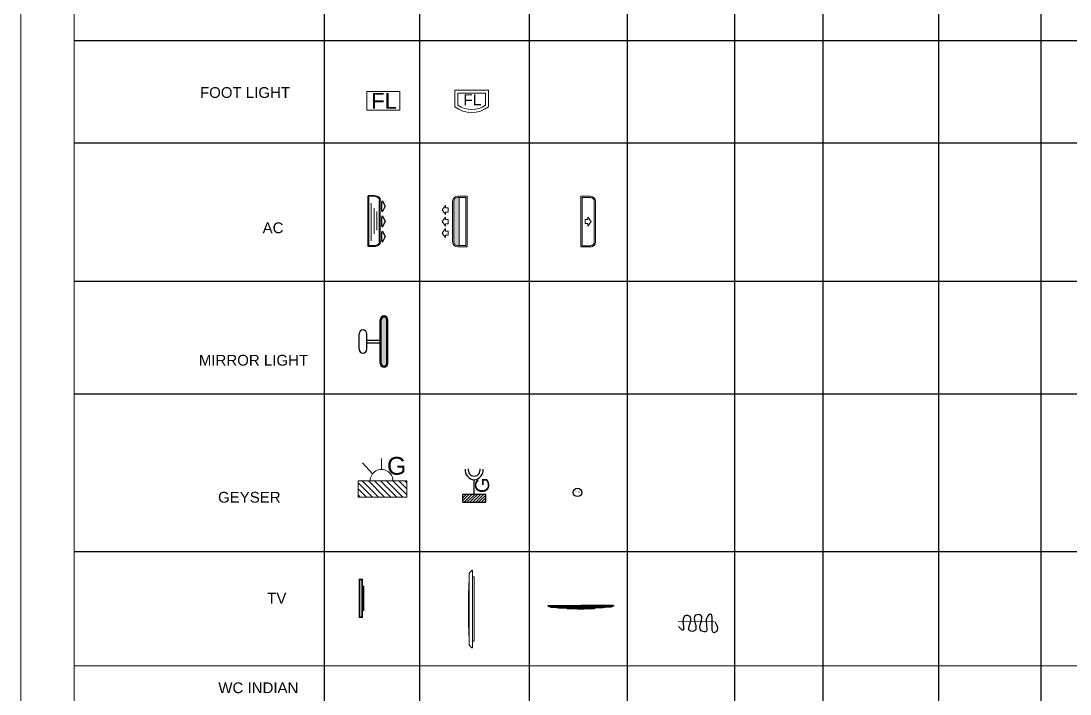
# Model space of a CAD drawing. Header units: millimetres. Extents: x 7765 to 58251, y -31150 to 10119.
# Drawn here: x 7765 to 22402, y -21087 to -11699 of the extents above; entities that cross this region are included whole.
import ezdxf

# ---------------------------------------------------------------- set-up
doc = ezdxf.new("R2010")
doc.units = ezdxf.units.MM
doc.linetypes.add('1', pattern=[0])
for name, color, linetype in [('6-16 Amp SB', 7, 'Continuous'), ('HI-WALL UNIT', 52, 'Continuous'), ('PP-AC RETURN PIPE', 11, 'Continuous')]:
    doc.layers.add(name, color=color, linetype=linetype)
for name, color, linetype, lineweight in [('E_LV_Pen_No__164', 164, 'Continuous', 18), ('E_LV_Pen_No__7', 7, 'Continuous', 18), ('E_NRML_CNTRL_Pen_No__94', 94, 'Continuous', 18), ('ELECTRICAL', 6, 'Continuous', 13), ('FURNITURE', 32, 'Continuous', 13), ('Mirror light', 131, 'Continuous', 30), ('PLASMA', 7, 'Continuous', 5), ('PP G', 22, 'Continuous', 30), ('PP-OUTER', 7, 'Continuous', 5), ('SPLIT AC', 1, '1', 18), ('Sunk', 142, 'Continuous', 20), ('text', 7, 'Continuous', 5)]:
    doc.layers.add(name, color=color, linetype=linetype, lineweight=lineweight)
doc.styles.add('ARIAL', font='arial.ttf')
doc.styles.get("Standard").update_dxf_attribs({"font": 'Arial.ttf'})

# ---------------------------------------------------------------- blocks, each defined once
blk = doc.blocks.new('A$C54643BE3')
at = {"layer": 'ELECTRICAL', "ltscale": 0.09}
for p, q in [((5.64, -18.09), (5.64, -49.19)), ((8.23, -23.83), (8.23, -45.15)), ((10.43, -27.02), (10.43, -42.33))]:
    blk.add_line(p, q, dxfattribs=at)
at = {"layer": 'HI-WALL UNIT', "color": 113, "lineweight": 30}
for p, q in [((3.13, -13.5), (3.13, -55.5)), ((9.13, -13.5), (3.13, -13.5)), ((3.63, -14), (3.63, -55)), ((9.13, -14), (3.63, -14)), ((14.98, -16.87), (17.39, -21.41)), ((14.98, -16.87), (14.98, -17.73)), ((12.63, -17.5), (12.63, -51.5)), ((13.13, -17.5), (13.13, -51.5)), ((14.98, -17.73), (14.28, -17.73)), ((14.28, -25.19), (14.28, -17.73)), ((14.98, -25.19), (14.28, -25.19)), ((14.98, -26.06), (17.39, -21.41)), ((14.98, -25.19), (14.98, -26.06)), ((14.98, -30.36), (14.28, -30.36)), ((14.28, -37.82), (14.28, -30.36)), ((14.98, -29.5), (17.39, -34.04)), ((14.98, -29.5), (14.98, -30.36)), ((14.98, -38.69), (17.39, -34.04)), ((14.98, -37.82), (14.28, -37.82)), ((14.98, -42.89), (14.28, -42.89)), ((14.28, -50.35), (14.28, -42.89)), ((14.98, -37.82), (14.98, -38.69)), ((14.98, -42.02), (17.39, -46.57)), ((14.98, -42.02), (14.98, -42.89)), ((14.98, -50.35), (14.28, -50.35)), ((14.98, -51.22), (17.39, -46.57)), ((14.98, -50.35), (14.98, -51.22)), ((9.13, -55.5), (3.13, -55.5)), ((9.13, -55), (3.63, -55))]:
    blk.add_line(p, q, dxfattribs=at)
for centre, radius, start, end in [((9.13, -17.5), 4, 0, 90), ((9.13, -17.5), 3.5, 0, 90), ((9.13, -51.5), 4, 270, 0), ((9.13, -51.5), 3.5, 270, 0)]:
    blk.add_arc(centre, radius, start, end, dxfattribs=at)
blk = doc.blocks.new('TVVV')
at = {"layer": 'FURNITURE'}
for p, q in [((12691.6, -23057.1), (12689.8, -23057.1)), ((12691.6, -23058), (12690.7, -23058)), ((12690.7, -23086.7), (12690.7, -23058)), ((12691.5, -23096.4), (12691.5, -23048.4)), ((12691.5, -23048.4), (12695.6, -23048.4)), ((12692.4, -23049.3), (12694.7, -23049.3)), ((12692.4, -23095.5), (12692.4, -23049.3)), ((12694.7, -23049.3), (12694.7, -23095.5)), ((12695.6, -23048.4), (12695.6, -23096.4)), ((12689.8, -23087.6), (12691.6, -23087.6)), ((12690.7, -23086.7), (12691.6, -23086.7)), ((12695.6, -23096.4), (12691.5, -23096.4)), ((12694.7, -23095.5), (12692.4, -23095.5))]:
    blk.add_line(p, q, dxfattribs=at)
at = {"layer": 'FURNITURE', "ltscale": 2}
blk.add_line((12689.8, -23087.6), (12689.8, -23057.1), dxfattribs=at)
blk = doc.blocks.new('A$C687F4EC0')
at = {"ltscale": 100}
for p, q in [((21.98, -17.6), (21.98, 24.01)), ((22.32, 24.14), (23.56, 22.82)), ((21, 20.6), (21, -14.19)), ((23.72, -16.01), (23.72, 22.42)), ((21.98, -14.19), (21, -14.19)), ((22.32, -17.73), (23.56, -16.41))]:
    blk.add_line(p, q, dxfattribs=at)
blk.add_line((21, 20.6), (21.98, 20.6))
for centre, radius, start, end in [((22.18, 24.01), 0.197, 43.0405, 180), ((23.13, 22.42), 0.591, 0, 43.0405), ((-307.25, 3.2), 331.45, 356.8927, 3.1073), ((23.13, -16.01), 0.591, 316.9595, 0), ((22.18, -17.6), 0.197, 180, 316.9595)]:
    blk.add_arc(centre, radius, start, end, dxfattribs=at)
blk = doc.blocks.new('WL 2')
at = {"layer": 'text', "color": 1, "ltscale": 10}
blk.add_lwpolyline([(-84.7, -75), (-84.7, 75), (0, 75), (0, -75)], close=True, dxfattribs=at)
at = {"layer": 'Sunk', "ltscale": 10, "insert": (-79.1, -55.5), "char_height": 71.76, "width": 143.694, "attachment_point": 1, "rotation": 90}
blk.add_mtext('FL', dxfattribs=at)
blk = doc.blocks.new('HTTYTYTY')
at = {"layer": '6-16 Amp SB', "lineweight": 0}
h = blk.add_hatch(dxfattribs=at)
h.set_pattern_fill('ANSI31', color=30, scale=0.662447, angle=28.7074, style=0)
h.set_pattern_definition([(224.998958, (1312625.457, 164098.24), (-35.858107, 35.859411), [])])
h.paths.add_polyline_path([(1157550, 103009), (1157550, 103584), (1157741, 103584), (1157741, 103009)])
at = {"layer": '6-16 Amp SB', "color": 30, "lineweight": 0}
for p, q in [((1157550, 103009), (1157550, 103584)), ((1157550, 103584), (1157741, 103584)), ((1157741, 103584), (1157741, 103009)), ((1157824, 103412), (1157952, 103532)), ((1157875, 103307), (1158003, 103307)), ((1157741, 103009), (1157550, 103009))]:
    blk.add_line(p, q, dxfattribs=at)
blk.add_ellipse((1157741, 103307), major_axis=(38, 129), ratio=1, start_param=3.425934, end_param=6.567527, dxfattribs=at)
at = {"layer": '6-16 Amp SB', "color": 30, "lineweight": 0, "style": 'ARIAL'}
blk.add_text('G', height=209, rotation=269.9995, dxfattribs=at).set_placement((1157814, 103243, 0))
blk = doc.blocks.new('Split AC')
at = {"layer": 'SPLIT AC', "linetype": '1', "ltscale": 8}
h = blk.add_hatch(dxfattribs=at)
h.set_pattern_fill('DOTS', color=133, scale=113.44077, angle=90, style=0)
h.set_pattern_definition([(90, (1969.41369, 1127.41479), (0.1085149, 0.05425745), [0, -0.1085149])])
h.paths.add_polyline_path([(1960.87, 1143.95, -0.414214), (1963.47, 1141.35), (1963.47, 1113.57, -0.414214), (1960.87, 1110.96), (1959.75, 1110.96), (1959.75, 1143.95)])
at = {"layer": 'SPLIT AC', "color": 3, "linetype": '1', "ltscale": 8}
for p, q in [((1954.34, 1144.82), (1960.87, 1144.82)), ((1954.34, 1110.1), (1954.34, 1144.82)), ((1955.21, 1143.95), (1960.87, 1143.95)), ((1955.21, 1110.96), (1955.21, 1143.95)), ((1959.75, 1110.96), (1959.75, 1143.95)), ((1963.47, 1141.35), (1963.47, 1113.57)), ((1964.34, 1141.35), (1964.34, 1113.57)), ((1967.46, 1133.98), (1967.46, 1136.88)), ((1967.46, 1128.86), (1967.46, 1125.97)), ((1967.46, 1120.93), (1967.46, 1118.04)), ((1954.34, 1110.1), (1960.87, 1110.1)), ((1955.21, 1110.96), (1960.87, 1110.96))]:
    blk.add_line(p, q, dxfattribs=at)
for points in [[(1967.46, 1136.88), (1969.18, 1136.88), (1969.18, 1138.51), (1971.53, 1135.43)], [(1967.46, 1133.98), (1969.18, 1133.98), (1969.18, 1132.35), (1971.53, 1135.43)], [(1967.46, 1128.86), (1969.18, 1128.86), (1969.18, 1130.49), (1971.53, 1127.41)], [(1967.46, 1125.97), (1969.18, 1125.97), (1969.18, 1124.34), (1971.53, 1127.41)], [(1967.46, 1120.93), (1969.18, 1120.93), (1969.18, 1122.57), (1971.53, 1119.49)], [(1967.46, 1118.04), (1969.18, 1118.04), (1969.18, 1116.41), (1971.53, 1119.49)]]:
    blk.add_lwpolyline(points, dxfattribs=at)
for centre, radius, start, end in [((1960.87, 1141.35), 3.47, 0, 90), ((1960.87, 1141.35), 2.6, 0, 90), ((1960.87, 1113.57), 2.6, 270, 0), ((1960.87, 1113.57), 3.47, 270, 0)]:
    blk.add_arc(centre, radius, start, end, dxfattribs=at)
blk = doc.blocks.new('16 a geyser')
at = {"layer": 'PP G'}
for p, q in [((289475.48, 2038.31), (289475.48, 2026.72)), ((289479.35, 2038.31), (289475.48, 2038.31)), ((289479.35, 2026.72), (289479.35, 2038.31)), ((289479.35, 2032.52), (289486.7, 2032.52)), ((289475.48, 2026.72), (289479.35, 2026.72))]:
    blk.add_line(p, q, dxfattribs=at)
at = {"layer": 'PP G', "lineweight": 25}
for p, q in [((289479.35, 2033.67), (289475.48, 2037.53)), ((289479.35, 2032.22), (289475.48, 2036.09)), ((289479.35, 2035.11), (289476.15, 2038.31)), ((289479.35, 2036.56), (289477.59, 2038.31)), ((289479.35, 2038.01), (289479.04, 2038.31)), ((289479.35, 2030.78), (289475.48, 2034.64)), ((289479.35, 2029.33), (289475.48, 2033.2)), ((289479.35, 2027.88), (289475.48, 2031.75)), ((289479.07, 2026.72), (289475.48, 2030.3)), ((289477.62, 2026.72), (289475.48, 2028.86)), ((289476.17, 2026.72), (289475.48, 2027.41))]:
    blk.add_line(p, q, dxfattribs=at)
at = {"layer": 'PP G'}
for centre, radius, start, end in [((289491.4, 2032.26), 4.71, 82.6982, 176.81), ((289491.4, 2032.26), 4.71, 82.6982, 176.81), ((289491.4, 2032.78), 4.71, 183.19, 277.3018), ((289491.4, 2032.78), 4.71, 183.19, 277.3018), ((289491.68, 2032.21), 3.29, 83.1038, 174.6337), ((289491.68, 2032.82), 3.29, 185.3663, 276.8962)]:
    blk.add_arc(centre, radius, start, end, dxfattribs=at)
at = {"layer": 'PP G', "lineweight": 25, "insert": (289480.12, 2032.08), "char_height": 7, "attachment_point": 1}
blk.add_mtext_dynamic_manual_height_columns('G', width=7.7384, gutter_width=1, heights=[0], dxfattribs=at)
blk = doc.blocks.new('FFCC')
at = {"layer": 'Mirror light', "linetype": 'ByBlock', "true_color": 0xbad61c}
blk.add_hatch(color=52, dxfattribs=at).paths.add_polyline_path([(289492.14, 2311.54), (289492.14, 2333.47, -1), (289494.94, 2333.47), (289494.94, 2311.54, -1)])
at = {"layer": 'Mirror light', "color": 212, "true_color": 0xb30dbf}
for p, q in [((289491.59, 2311.54), (289491.59, 2333.47)), ((289492.14, 2311.54), (289492.14, 2333.47)), ((289494.94, 2311.54), (289494.94, 2333.47)), ((289495.49, 2311.54), (289495.49, 2333.47)), ((289480.97, 2318.62), (289480.97, 2326.4)), ((289484.86, 2318.62), (289484.86, 2326.4)), ((289484.86, 2323.16), (289491.59, 2323.16)), ((289484.86, 2321.86), (289491.59, 2321.86))]:
    blk.add_line(p, q, dxfattribs=at)
for centre, radius, start, end in [((289493.54, 2333.47), 1.95, 360, 180), ((289493.54, 2333.47), 1.4, 360, 180), ((289482.92, 2326.4), 1.95, 360, 180), ((289482.92, 2318.62), 1.95, 180, 360), ((289493.54, 2311.54), 1.95, 180, 360), ((289493.54, 2311.54), 1.4, 180, 360)]:
    blk.add_arc(centre, radius, start, end, dxfattribs=at)
blk = doc.blocks.new('QDQDD')
at = {"color": 0}
for points in [[(289428.4, 2363.9, 0.13121), (289427.9, 2364.1, 0.169032), (289427.8, 2364), (289427.7, 2363.9, 0.205713), (289427.7, 2363.9), (289427.7, 2363.7, -0.118206), (289427.7, 2363.5), (289426.6, 2361.4, 0.105648), (289426.5, 2360.9), (289426.5, 2331.4)], [(289426.9, 2360.3), (289426.9, 2360.3, -0.099639), (289427, 2360.8), (289427.2, 2361.2, -0.215889), (289427.3, 2361.3, -0.476075), (289427.5, 2361.2, -0.244765)], [(289426.5, 2356.6), (289426.4, 2355.5, 0.02037), (289426.1, 2353.2, 0.012056), (289426, 2350.8), (289426, 2345.9)], [(289426.2, 2346.1, 0.072098), (289425.3, 2345, 0.121861), (289425.3, 2344.9)], [(289426, 2345.9, 0.053076), (289425.3, 2345.1), (289425.3, 2344.9)], [(289426.2, 2344), (289425.7, 2344, 0.414214), (289425.7, 2344), (289425.7, 2343.9, 0.414214), (289425.7, 2343.9), (289426.2, 2343.9)], [(289426.2, 2343.7), (289425.7, 2343.7, 0.414214), (289425.7, 2343.7), (289425.7, 2343.6, 0.414214), (289425.7, 2343.6), (289426.2, 2343.6)], [(289426.2, 2343.4), (289425.7, 2343.4, 0.414214), (289425.7, 2343.4), (289425.7, 2343.3, 0.414214), (289425.7, 2343.3), (289426.2, 2343.3)], [(289426.2, 2343.1), (289425.7, 2343.1, 0.414214), (289425.7, 2343), (289425.7, 2343, 0.414214), (289425.7, 2342.9), (289426.2, 2342.9)], [(289426.2, 2342.7), (289425.7, 2342.7, 0.414214), (289425.7, 2342.7), (289425.7, 2342.6, 0.414214), (289425.7, 2342.6), (289426.2, 2342.6)], [(289426.2, 2342.4), (289425.7, 2342.4, 0.414214), (289425.7, 2342.4), (289425.7, 2342.3, 0.414214), (289425.7, 2342.3), (289426.2, 2342.3)], [(289426.2, 2342.1), (289425.7, 2342.1, 0.414214), (289425.7, 2342.1), (289425.7, 2342, 0.414214), (289425.7, 2342), (289426.2, 2342)], [(289426.2, 2341.8), (289425.7, 2341.8, 0.414214), (289425.7, 2341.8), (289425.7, 2341.7, 0.414214), (289425.7, 2341.7), (289426.2, 2341.7)], [(289426.2, 2341.5), (289425.7, 2341.5, 0.414214), (289425.7, 2341.5), (289425.7, 2341.4, 0.414214), (289425.7, 2341.4), (289426.2, 2341.4)], [(289426.2, 2341.2), (289425.7, 2341.2, 0.414214), (289425.7, 2341.1), (289425.7, 2341.1, 0.414214), (289425.7, 2341), (289426.2, 2341)], [(289426.2, 2340.8), (289425.7, 2340.8, 0.414214), (289425.7, 2340.8), (289425.7, 2340.7, 0.414214), (289425.7, 2340.7), (289426.2, 2340.7)], [(289426.2, 2340.5), (289425.7, 2340.5, 0.414214), (289425.7, 2340.5), (289425.7, 2340.4, 0.414214), (289425.7, 2340.4), (289426.2, 2340.4)], [(289426.2, 2340.2), (289425.7, 2340.2, 0.414214), (289425.7, 2340.2), (289425.7, 2340.1, 0.414214), (289425.7, 2340.1), (289426.2, 2340.1)], [(289426.2, 2339.9), (289425.7, 2339.9, 0.414214), (289425.7, 2339.9), (289425.7, 2339.8, 0.414214), (289425.7, 2339.8), (289426.2, 2339.8)], [(289426.2, 2339.6), (289425.7, 2339.6, 0.414214), (289425.7, 2339.6), (289425.7, 2339.5, 0.414214), (289425.7, 2339.5), (289426.2, 2339.5)], [(289426.2, 2339.3), (289425.7, 2339.3, 0.414214), (289425.7, 2339.2), (289425.7, 2339.2, 0.414214), (289425.7, 2339.1), (289426.2, 2339.1)], [(289426.2, 2338.9), (289425.7, 2338.9, 0.414214), (289425.7, 2338.9), (289425.7, 2338.8, 0.414214), (289425.7, 2338.8), (289426.2, 2338.8)], [(289426.2, 2338.6), (289425.7, 2338.6, 0.414214), (289425.7, 2338.6), (289425.7, 2338.5, 0.414214), (289425.7, 2338.5), (289426.2, 2338.5)], [(289426.2, 2338.3), (289425.7, 2338.3, 0.414214), (289425.7, 2338.3), (289425.7, 2338.2, 0.414214), (289425.7, 2338.2), (289426.2, 2338.2)], [(289426.2, 2338), (289425.7, 2338, 0.414214), (289425.7, 2338), (289425.7, 2337.9, 0.414214), (289425.7, 2337.9), (289426.2, 2337.9)], [(289426.2, 2337.7), (289425.7, 2337.7, 0.414214), (289425.7, 2337.7), (289425.7, 2337.6, 0.414214), (289425.7, 2337.6), (289426.2, 2337.6)], [(289426.2, 2337.4), (289425.7, 2337.4, 0.414214), (289425.7, 2337.3), (289425.7, 2337.3, 0.414214), (289425.7, 2337.3), (289426.2, 2337.3)], [(289426.2, 2337), (289425.7, 2337, 0.414214), (289425.7, 2337), (289425.7, 2336.9, 0.414214), (289425.7, 2336.9), (289426.2, 2336.9)], [(289426.5, 2346.9), (289426.3, 2346.6, 0.213415), (289426.2, 2346.5), (289426.2, 2331.4)], [(289427.5, 2343.9, -0.414214), (289427.3, 2343.8), (289427, 2343.8, -0.414214), (289426.9, 2343.9)], [(289427.5, 2342.4, 0.414214), (289427.3, 2342.6), (289427, 2342.6, 0.414214), (289426.9, 2342.4)], [(289426.2, 2336.7), (289425.7, 2336.7, 0.414214), (289425.7, 2336.7), (289425.7, 2336.6, 0.414214), (289425.7, 2336.6), (289426.2, 2336.6)], [(289426.2, 2336.4), (289425.7, 2336.4, 0.414214), (289425.7, 2336.4), (289425.7, 2336.3, 0.414214), (289425.7, 2336.3), (289426.2, 2336.3)], [(289426.2, 2336.1), (289425.7, 2336.1, 0.414214), (289425.7, 2336.1), (289425.7, 2336, 0.414214), (289425.7, 2336), (289426.2, 2336)], [(289426.2, 2335.8), (289425.7, 2335.8, 0.414214), (289425.7, 2335.8), (289425.7, 2335.7, 0.414214), (289425.7, 2335.7), (289426.2, 2335.7)], [(289426.2, 2335.5), (289425.7, 2335.5, 0.414214), (289425.7, 2335.4), (289425.7, 2335.4, 0.414214), (289425.7, 2335.4), (289426.2, 2335.4)], [(289426.2, 2335.1), (289425.7, 2335.1, 0.414214), (289425.7, 2335.1), (289425.7, 2335, 0.414214), (289425.7, 2335), (289426.2, 2335)], [(289426.2, 2334.8), (289425.7, 2334.8, 0.414214), (289425.7, 2334.8), (289425.7, 2334.7, 0.414214), (289425.7, 2334.7), (289426.2, 2334.7)], [(289426.2, 2334.5), (289425.7, 2334.5, 0.414214), (289425.7, 2334.5), (289425.7, 2334.4, 0.414214), (289425.7, 2334.4), (289426.2, 2334.4)], [(289426.2, 2334.2), (289425.7, 2334.2, 0.414214), (289425.7, 2334.2), (289425.7, 2334.1, 0.414214), (289425.7, 2334.1), (289426.2, 2334.1)], [(289426.2, 2333.9), (289425.7, 2333.9, 0.414214), (289425.7, 2333.9), (289425.7, 2333.8, 0.414214), (289425.7, 2333.8), (289426.2, 2333.8)], [(289426.2, 2333.6), (289425.7, 2333.6, 0.414214), (289425.7, 2333.5), (289425.7, 2333.5, 0.414214), (289425.7, 2333.5), (289426.2, 2333.5)], [(289426.2, 2333.2), (289425.7, 2333.2, 0.414214), (289425.7, 2333.2), (289425.7, 2333.1, 0.414214), (289425.7, 2333.1), (289426.2, 2333.1)], [(289426.2, 2332.9), (289425.7, 2332.9, 0.414214), (289425.7, 2332.9), (289425.7, 2332.8, 0.414214), (289425.7, 2332.8), (289426.2, 2332.8)], [(289426.2, 2332.6), (289425.7, 2332.6, 0.414214), (289425.7, 2332.6), (289425.7, 2332.5, 0.414214), (289425.7, 2332.5), (289426.2, 2332.5)], [(289426.2, 2332.3), (289425.7, 2332.3, 0.414214), (289425.7, 2332.3), (289425.7, 2332.2, 0.414214), (289425.7, 2332.2), (289426.2, 2332.2)], [(289426.2, 2332), (289425.7, 2332, 0.414214), (289425.7, 2332), (289425.7, 2331.9, 0.414214), (289425.7, 2331.9), (289426.2, 2331.9)], [(289426.2, 2331.7), (289425.7, 2331.7, 0.414214), (289425.7, 2331.6), (289425.7, 2331.6, 0.414214), (289425.7, 2331.6), (289426.2, 2331.6)], [(289426.2, 2331.2), (289425.7, 2331.2, -0.414214), (289425.7, 2331.3), (289425.7, 2331.3, -0.414214), (289425.7, 2331.3), (289426.2, 2331.3)], [(289426.2, 2330.9), (289425.7, 2330.9, -0.414214), (289425.7, 2330.9), (289425.7, 2331, -0.414214), (289425.7, 2331), (289426.2, 2331)], [(289426.2, 2330.6), (289425.7, 2330.6, -0.414214), (289425.7, 2330.6), (289425.7, 2330.7, -0.414214), (289425.7, 2330.7), (289426.2, 2330.7)], [(289426.2, 2330.3), (289425.7, 2330.3, -0.414214), (289425.7, 2330.3), (289425.7, 2330.4, -0.414214), (289425.7, 2330.4), (289426.2, 2330.4)], [(289426.2, 2330), (289425.7, 2330, -0.414214), (289425.7, 2330), (289425.7, 2330.1, -0.414214), (289425.7, 2330.1), (289426.2, 2330.1)], [(289426.2, 2329.7), (289425.7, 2329.7, -0.414214), (289425.7, 2329.7), (289425.7, 2329.7, -0.414214), (289425.7, 2329.8), (289426.2, 2329.8)], [(289426.2, 2329.3), (289425.7, 2329.3, -0.414214), (289425.7, 2329.4), (289425.7, 2329.4, -0.414214), (289425.7, 2329.4), (289426.2, 2329.4)], [(289426.2, 2329), (289425.7, 2329, -0.414214), (289425.7, 2329), (289425.7, 2329.1, -0.414214), (289425.7, 2329.1), (289426.2, 2329.1)], [(289426.2, 2328.7), (289425.7, 2328.7, -0.414214), (289425.7, 2328.7), (289425.7, 2328.8, -0.414214), (289425.7, 2328.8), (289426.2, 2328.8)], [(289426.2, 2328.4), (289425.7, 2328.4, -0.414214), (289425.7, 2328.4), (289425.7, 2328.5, -0.414214), (289425.7, 2328.5), (289426.2, 2328.5)], [(289426.2, 2328.1), (289425.7, 2328.1, -0.414214), (289425.7, 2328.1), (289425.7, 2328.2, -0.414214), (289425.7, 2328.2), (289426.2, 2328.2)], [(289426.2, 2327.8), (289425.7, 2327.8, -0.414214), (289425.7, 2327.8), (289425.7, 2327.8, -0.414214), (289425.7, 2327.9), (289426.2, 2327.9)], [(289426.2, 2327.4), (289425.7, 2327.4, -0.414214), (289425.7, 2327.5), (289425.7, 2327.5, -0.414214), (289425.7, 2327.5), (289426.2, 2327.5)], [(289426.2, 2327.1), (289425.7, 2327.1, -0.414214), (289425.7, 2327.1), (289425.7, 2327.2, -0.414214), (289425.7, 2327.2), (289426.2, 2327.2)], [(289426.2, 2326.8), (289425.7, 2326.8, -0.414214), (289425.7, 2326.8), (289425.7, 2326.9, -0.414214), (289425.7, 2326.9), (289426.2, 2326.9)], [(289426.5, 2316), (289426.3, 2316.3, -0.213415), (289426.2, 2316.4), (289426.2, 2331.4)], [(289428.4, 2298.9, -0.13121), (289427.9, 2298.8, -0.169032), (289427.8, 2298.8), (289427.7, 2299, -0.205713), (289427.7, 2299), (289427.7, 2299.2, 0.118206), (289427.7, 2299.4), (289426.6, 2301.5, -0.105648), (289426.5, 2302), (289426.5, 2331.4)], [(289427.5, 2332.3, -0.414214), (289427.3, 2332.1), (289427, 2332.1, -0.414214), (289426.9, 2332.3)], [(289427.5, 2330.6, 0.414214), (289427.3, 2330.8), (289427, 2330.8, 0.414214), (289426.9, 2330.6)], [(289426.2, 2316.8, -0.072098), (289425.3, 2317.9, -0.121861), (289425.3, 2318)], [(289426, 2317, -0.053076), (289425.3, 2317.8), (289425.3, 2318)], [(289426.2, 2326.5), (289425.7, 2326.5, -0.414214), (289425.7, 2326.5), (289425.7, 2326.6, -0.414214), (289425.7, 2326.6), (289426.2, 2326.6)], [(289426.2, 2326.2), (289425.7, 2326.2, -0.414214), (289425.7, 2326.2), (289425.7, 2326.3, -0.414214), (289425.7, 2326.3), (289426.2, 2326.3)], [(289426.2, 2325.9), (289425.7, 2325.9, -0.414214), (289425.7, 2325.9), (289425.7, 2325.9, -0.414214), (289425.7, 2326), (289426.2, 2326)], [(289426.2, 2325.5), (289425.7, 2325.5, -0.414214), (289425.7, 2325.6), (289425.7, 2325.6, -0.414214), (289425.7, 2325.6), (289426.2, 2325.6)], [(289426.2, 2325.2), (289425.7, 2325.2, -0.414214), (289425.7, 2325.2), (289425.7, 2325.3, -0.414214), (289425.7, 2325.3), (289426.2, 2325.3)], [(289426.2, 2324.9), (289425.7, 2324.9, -0.414214), (289425.7, 2324.9), (289425.7, 2325, -0.414214), (289425.7, 2325), (289426.2, 2325)], [(289426.2, 2324.6), (289425.7, 2324.6, -0.414214), (289425.7, 2324.6), (289425.7, 2324.7, -0.414214), (289425.7, 2324.7), (289426.2, 2324.7)], [(289426.2, 2324.3), (289425.7, 2324.3, -0.414214), (289425.7, 2324.3), (289425.7, 2324.4, -0.414214), (289425.7, 2324.4), (289426.2, 2324.4)], [(289426.2, 2324), (289425.7, 2324, -0.414214), (289425.7, 2324), (289425.7, 2324.1, -0.414214), (289425.7, 2324.1), (289426.2, 2324.1)], [(289426.2, 2323.6), (289425.7, 2323.6, -0.414214), (289425.7, 2323.7), (289425.7, 2323.7, -0.414214), (289425.7, 2323.7), (289426.2, 2323.7)], [(289426.2, 2323.3), (289425.7, 2323.3, -0.414214), (289425.7, 2323.3), (289425.7, 2323.4, -0.414214), (289425.7, 2323.4), (289426.2, 2323.4)], [(289426.2, 2323), (289425.7, 2323, -0.414214), (289425.7, 2323), (289425.7, 2323.1, -0.414214), (289425.7, 2323.1), (289426.2, 2323.1)], [(289426.2, 2322.7), (289425.7, 2322.7, -0.414214), (289425.7, 2322.7), (289425.7, 2322.8, -0.414214), (289425.7, 2322.8), (289426.2, 2322.8)], [(289426.2, 2322.4), (289425.7, 2322.4, -0.414214), (289425.7, 2322.4), (289425.7, 2322.5, -0.414214), (289425.7, 2322.5), (289426.2, 2322.5)], [(289426.2, 2322.1), (289425.7, 2322.1, -0.414214), (289425.7, 2322.1), (289425.7, 2322.2, -0.414214), (289425.7, 2322.2), (289426.2, 2322.2)], [(289426.2, 2321.7), (289425.7, 2321.7, -0.414214), (289425.7, 2321.8), (289425.7, 2321.8, -0.414214), (289425.7, 2321.8), (289426.2, 2321.8)], [(289426.2, 2321.4), (289425.7, 2321.4, -0.414214), (289425.7, 2321.4), (289425.7, 2321.5, -0.414214), (289425.7, 2321.5), (289426.2, 2321.5)], [(289426.2, 2321.1), (289425.7, 2321.1, -0.414214), (289425.7, 2321.1), (289425.7, 2321.2, -0.414214), (289425.7, 2321.2), (289426.2, 2321.2)], [(289426.2, 2320.8), (289425.7, 2320.8, -0.414214), (289425.7, 2320.8), (289425.7, 2320.9, -0.414214), (289425.7, 2320.9), (289426.2, 2320.9)], [(289426.2, 2320.5), (289425.7, 2320.5, -0.414214), (289425.7, 2320.5), (289425.7, 2320.6, -0.414214), (289425.7, 2320.6), (289426.2, 2320.6)], [(289426.2, 2320.2), (289425.7, 2320.2, -0.414214), (289425.7, 2320.2), (289425.7, 2320.3, -0.414214), (289425.7, 2320.3), (289426.2, 2320.3)], [(289426.2, 2319.8), (289425.7, 2319.8, -0.414214), (289425.7, 2319.9), (289425.7, 2319.9, -0.414214), (289425.7, 2319.9), (289426.2, 2319.9)], [(289426.2, 2319.5), (289425.7, 2319.5, -0.414214), (289425.7, 2319.5), (289425.7, 2319.6, -0.414214), (289425.7, 2319.6), (289426.2, 2319.6)], [(289426.2, 2319.2), (289425.7, 2319.2, -0.414214), (289425.7, 2319.2), (289425.7, 2319.3, -0.414214), (289425.7, 2319.3), (289426.2, 2319.3)], [(289426.2, 2318.9), (289425.7, 2318.9, -0.414214), (289425.7, 2318.9), (289425.7, 2319, -0.414214), (289425.7, 2319), (289426.2, 2319)], [(289426.5, 2306.3), (289426.4, 2307.4, -0.02037), (289426.1, 2309.7, -0.012056), (289426, 2312.1), (289426, 2317)], [(289427.5, 2320.5, -0.414214), (289427.3, 2320.3), (289427, 2320.3, -0.414214), (289426.9, 2320.5)], [(289427.5, 2319, 0.414214), (289427.3, 2319.1), (289427, 2319.1, 0.414214), (289426.9, 2319)], [(289426.9, 2302.6), (289426.9, 2302.6, 0.099639), (289427, 2302.1), (289427.2, 2301.7, 0.215889), (289427.3, 2301.6, 0.476075), (289427.5, 2301.7, 0.244765)]]:
    blk.add_lwpolyline(points, format="xyb", dxfattribs=at)
for points in [[(289426.9, 2360.3), (289426.9, 2343.9)], [(289427.5, 2361.2), (289427.5, 2343.9)], [(289427.7, 2363.7), (289427.7, 2331.4)], [(289428.4, 2363.9), (289428.4, 2331.4)], [(289425.6, 2344.9), (289425.6, 2331.4)], [(289426.9, 2342.4), (289426.9, 2332.3)], [(289427.5, 2342.4), (289427.5, 2332.3)], [(289425.6, 2318), (289425.6, 2331.4)], [(289426.9, 2320.5), (289426.9, 2330.6)], [(289427.5, 2320.5), (289427.5, 2330.6)], [(289427.7, 2299.2), (289427.7, 2331.4)], [(289428.4, 2298.9), (289428.4, 2331.4)], [(289426.9, 2302.6), (289426.9, 2319)], [(289427.5, 2301.7), (289427.5, 2319)]]:
    blk.add_lwpolyline(points, dxfattribs=at)
for centre, radius, start, end in [((289813.5, 2331.4), 388.4, 178.0107, 180), ((289425.9, 2346), 0.0511, 315.9705, 69.0216), ((289813.5, 2331.4), 388.4, 180, 181.9893), ((289425.9, 2316.9), 0.0511, 290.9784, 44.0295)]:
    blk.add_arc(centre, radius, start, end, dxfattribs=at)
blk = doc.blocks.new('TV')
at = {"layer": 'E_LV_Pen_No__164', "linetype": 'Continuous'}
blk.add_line((239.24, 3359.18), (216.83, 3359.18), dxfattribs=at)
at = {"layer": 'E_LV_Pen_No__164', "linetype": 'Continuous', "lineweight": 30}
blk.add_open_spline([(239.91, 3359.09), (241.08, 3356.89), (242.25, 3354.69), (240.92, 3353.03), (240.56, 3352.57), (240, 3352.16), (239.57, 3352.02), (236.5, 3351.01), (239.72, 3363.97), (237.22, 3363.81), (236.52, 3363.77), (235.39, 3362.72), (234.86, 3361.45), (233.45, 3358.1), (236.23, 3353.23), (233.85, 3352.69), (233.1, 3352.52), (231.83, 3352.78), (231.15, 3353.36), (228.75, 3355.43), (233.55, 3361.54), (231.15, 3363.14), (230.32, 3363.69), (228.64, 3363.71), (227.78, 3363.14), (225.28, 3361.49), (229.74, 3354.91), (227.11, 3353.36), (226.29, 3352.89), (224.8, 3352.89), (224.08, 3353.36), (221.97, 3354.73), (226.28, 3359.99), (224.41, 3362.13), (223.68, 3362.97), (222.01, 3363.32), (221.04, 3362.8), (218.47, 3361.4), (221, 3353.69), (219.7, 3353.7), (219.19, 3353.71), (218.09, 3354.88), (217, 3356.06)], degree=3, knots=[0, 0, 0, 0, 1, 1, 1, 2, 2, 2, 3, 3, 3, 4, 4, 4, 5, 5, 5, 6, 6, 6, 7, 7, 7, 8, 8, 8, 9, 9, 9, 10, 10, 10, 11, 11, 11, 12, 12, 12, 13, 13, 13, 14, 14, 14, 14], dxfattribs=at)
blk = doc.blocks.new('FOOT LIGHT 1')
at = {"layer": 'text'}
for p, q in [((-37.5, 0), (37.5, 0)), ((-37.5, 0), (-37.5, -37.5)), ((37.5, 0), (37.5, -37.5)), ((-30.8, -6.7), (30.8, -6.7)), ((-30.8, -6.7), (-30.8, -34.1)), ((30.8, -6.7), (30.8, -34.1))]:
    blk.add_line(p, q, dxfattribs=at)
for radius, start, end in [(61.6, 232.532, 307.468), (55, 235.8847, 304.1153)]:
    blk.add_arc((0, 11.4), radius, start, end, dxfattribs=at)
blk.add_text('FL', height=25, dxfattribs=at).set_placement((-18.9, -34.3))
blk = doc.blocks.new('PP-GEYSER P')
blk.add_circle((29594, 9611), 152)
at = {"insert": (29507, 9634), "char_height": 38.4, "width": 888.65, "attachment_point": 1}
blk.add_mtext('{\\fCalibri|b0|i0|c1|p34;GEYSER}', dxfattribs=at)
blk = doc.blocks.new('AC 2')
at = {"layer": 'SPLIT AC', "color": 3, "linetype": '1', "ltscale": 8}
for p, q in [((1, 353), (134, 353)), ((1, 353), (1, -354)), ((19, 335), (134, 335)), ((19, 335), (19, -337)), ((187, -284), (187, 282)), ((204, -284), (204, 282)), ((61, -29), (61, 29)), ((1, -354), (134, -354)), ((19, -337), (134, -337))]:
    blk.add_line(p, q, dxfattribs=at)
for points in [[(61, 29), (96, 29), (96, 63), (143, 0)], [(61, -29), (96, -29), (96, -63), (143, 0)]]:
    blk.add_lwpolyline(points, dxfattribs=at)
for centre, radius, start, end in [((134, 282), 70.7, 360, 90), ((134, 282), 53, 360, 90), ((134, -284), 53, 270, 360), ((134, -284), 70.7, 270, 360)]:
    blk.add_arc(centre, radius, start, end, dxfattribs=at)

msp = doc.modelspace()

# ---------------------------------------------------------------- linework, layer by layer
at = {"color": 254}
for p, q in [((11999, -30078), (11999, 9628)), ((13330, -30078), (13330, 9628)), ((14859, -30078), (14859, 9628)), ((16226, -30078), (16226, 9628)), ((17725, -30078), (17725, 9628)), ((18960, -30078), (18960, 9628)), ((20572, -30078), (20572, 9628)), ((21999, -30078), (21999, 9628)), ((8508, -11972), (57542, -11972)), ((8508, -13401), (57542, -13401)), ((8508, -13401), (57542, -13401)), ((8508, -15326), (57542, -15326)), ((8508, -16898), (57542, -16898)), ((8508, -19098), (30248, -19098)), ((8508, -19098), (57542, -19098))]:
    msp.add_line(p, q, dxfattribs=at)
at = {"layer": 'PP-OUTER'}
msp.add_lwpolyline([(7765, 10119), (58251, 10119), (58251, -31150), (7765, -31150)], close=True, dxfattribs=at)
at = {"layer": 'text'}
for p, q in [((8508, -30078), (8508, 9628)), ((8508, -20695), (57542, -20695))]:
    msp.add_line(p, q, dxfattribs=at)

# ---------------------------------------------------------------- block references
at = {"xscale": 27.63238962184529, "yscale": 27.63238962184529, "zscale": 27.63238962184529}
msp.add_blockref('FFCC', (-7986567, -80347), dxfattribs=at)
at = {"rotation": 90}
for name, p, xscale, yscale, zscale in [('16 a geyser', (71226, -8156073), 28.11174293827026, 28.11174293827026, 28.11174293827026), ('QDQDD', (48285, -4080310, 1966), 14.02923681592281, 14.02923681592281, 14.02923681592281)]:
    msp.add_blockref(name, p, dxfattribs=dict(at, xscale=xscale, yscale=yscale, zscale=zscale))
at = {"layer": '6-16 Amp SB', "xscale": 1.184079175262889, "yscale": 1.184079175262889, "zscale": 1.184079175262889, "rotation": 90}
msp.add_blockref('HTTYTYTY', (135120, -1388971), dxfattribs=at)
at = {"layer": 'E_LV_Pen_No__7', "xscale": -20.35340522150836, "yscale": 20.35340522150834, "zscale": 20.35340522150836}
msp.add_blockref('Split AC', (53769, -37444), dxfattribs=at)
at = {"layer": 'E_NRML_CNTRL_Pen_No__94', "xscale": 22.1328353492845, "yscale": 22.1328353492845, "zscale": 22.1328353492845, "rotation": 0.4999999999999549}
msp.add_blockref('TV', (12786, -94465), dxfattribs=at)
at = {"layer": 'HI-WALL UNIT', "ltscale": 12, "xscale": -16.82779312334228, "yscale": 16.82779312334228, "zscale": 16.82779312334228, "rotation": 180}
msp.add_blockref('A$C54643BE3', (12556, -15070), dxfattribs=at)
at = {"layer": 'PLASMA', "ltscale": 30, "xscale": 25.81426564637304, "yscale": 25.81426564637304, "zscale": 25.81426564637304, "rotation": 180}
msp.add_blockref('A$C687F4EC0', (14633, -19820), dxfattribs=at)
at = {"layer": 'PP-AC RETURN PIPE', "xscale": 0.3860486219597866, "yscale": 0.3860486219597866, "zscale": 0.3860486219597866}
msp.add_blockref('PP-GEYSER P', (4106, -21985), dxfattribs=at)
at = {"layer": 'text'}
for name, p, xscale, yscale, zscale, rotation in [('WL 2', (12822, -12944), 3.06490416598781, 3.06490416598781, 3.06490416598781, 270), ('TVVV', (153354, -275761), 11.09590059752717, 11.09590059752717, 11.09590059752717, 180)]:
    msp.add_blockref(name, p, dxfattribs=dict(at, xscale=xscale, yscale=yscale, zscale=zscale, rotation=rotation))
at = {"layer": 'text', "xscale": 6.21701595047824, "yscale": 6.21701595047824, "zscale": 6.21701595047824}
msp.add_blockref('FOOT LIGHT 1', (14054, -12663), dxfattribs=at)
at = {"layer": 'text'}
msp.add_blockref('AC 2', (15578, -14497), dxfattribs=at)

# ---------------------------------------------------------------- texts
at = {"layer": 'text', "lineweight": 0}
for s, p in [('FOOT LIGHT', (10263, -12772)), ('AC', (11137, -14659)), ('MIRROR LIGHT', (10247, -16506)), ('GEYSER', (10515, -18417)), ('TV', (11201, -19825)), ('WC INDIAN', (10519, -21075))]:
    msp.add_text(s, height=150, dxfattribs=at).set_placement(p)

doc.saveas('drawing.dxf')
